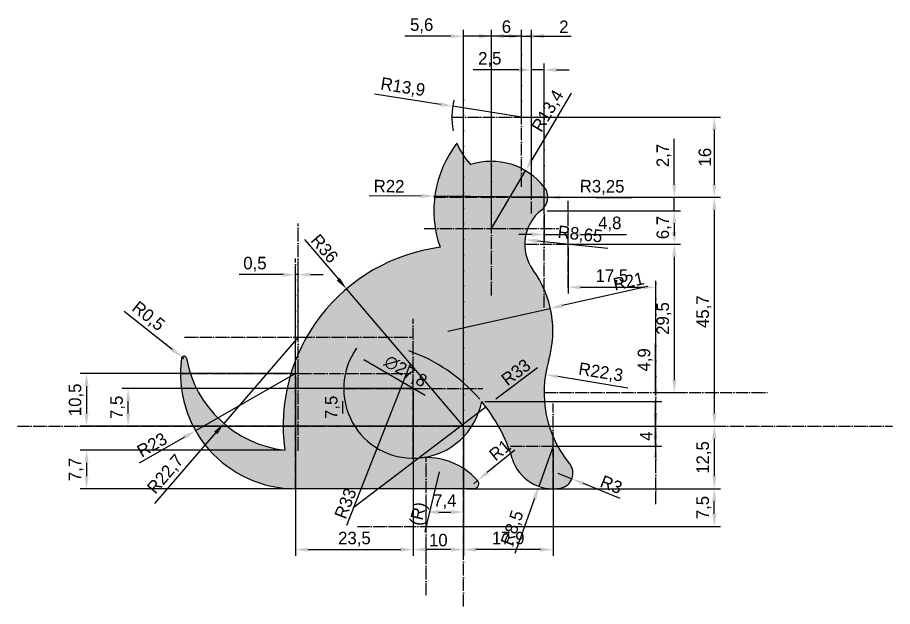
# Model space of a CAD drawing. Header units: millimetres. Extents: x 11 to 186, y 64 to 182.
import ezdxf

# ---------------------------------------------------------------- set-up
doc = ezdxf.new("R2010")
doc.units = ezdxf.units.MM
doc.linetypes.add('ACAD_ISO04W100', pattern=[30, 24, -3, 0, -3])
for name, color, linetype in [('kocicka', 7, 'Continuous'), ('koty', 3, 'Continuous'), ('koty poloměry', 3, 'Continuous'), ('osy', 2, 'Continuous')]:
    doc.layers.add(name, color=color, linetype=linetype)
doc.dimstyles.new('ISO-25', dxfattribs={"dimtxt": 2.5, "dimasz": 2.5, "dimexe": 1.25, "dimexo": 0.625, "dimtad": 1, "dimtxsty": 'Standard', "dimcen": 2.5, "dimadec": 0, "dimazin": 0, "dimtfac": 1, "dimtmove": 0, "dimatfit": 3, "dimfxl": 1, "dimarcsym": 0})

# ---------------------------------------------------------------- blocks, each defined once
blk = doc.blocks.new('*U1')
at = {"layer": 'osy', "color": 0, "linetype": 'ACAD_ISO04W100', "ltscale": 0.1, "transparency": 16777216}
for p, q in [((0, 0.5), (0, 66)), ((-89.03, 0), (-0.5, 0)), ((0.5, 0), (85.69, 0)), ((0, -36), (0, -0.5))]:
    blk.add_line(p, q, dxfattribs=at)
at = {"layer": 'osy', "color": 0, "linetype": 'Continuous', "ltscale": 0.1, "transparency": 16777216}
for p, q in [((-0.5, 0), (0.5, 0)), ((0, -0.5), (0, 0.5))]:
    blk.add_line(p, q, dxfattribs=at)
blk = doc.blocks.new('*U2')
at = {"layer": 'osy', "color": 0, "linetype": 'ACAD_ISO04W100', "ltscale": 0.1, "transparency": 16777216}
for p, q in [((0, 0.5), (0, 13.9)), ((-13.9, 0), (-0.5, 0)), ((0.5, 0), (13.9, 0)), ((0, -13.9), (0, -0.5))]:
    blk.add_line(p, q, dxfattribs=at)
at = {"layer": 'osy', "color": 0, "linetype": 'Continuous', "ltscale": 0.1, "transparency": 16777216}
for p, q in [((-0.5, 0), (0.5, 0)), ((0, -0.5), (0, 0.5))]:
    blk.add_line(p, q, dxfattribs=at)
blk = doc.blocks.new('*U3')
at = {"layer": 'osy', "color": 0, "linetype": 'ACAD_ISO04W100', "ltscale": 0.1, "transparency": 16777216}
for p, q in [((0, 0.5), (0, 13.72)), ((-13.72, 0), (-0.5, 0)), ((0.5, 0), (13.72, 0)), ((0, -13.72), (0, -0.5))]:
    blk.add_line(p, q, dxfattribs=at)
at = {"layer": 'osy', "color": 0, "linetype": 'Continuous', "ltscale": 0.1, "transparency": 16777216}
for p, q in [((-0.5, 0), (0.5, 0)), ((0, -0.5), (0, 0.5))]:
    blk.add_line(p, q, dxfattribs=at)
blk = doc.blocks.new('*U4')
at = {"layer": 'osy', "color": 0, "linetype": 'ACAD_ISO04W100', "ltscale": 0.1, "transparency": 16777216}
for p, q in [((0, 0.5), (0, 22.7)), ((-22.7, 0), (-0.5, 0)), ((0.5, 0), (22.7, 0)), ((0, -22.7), (0, -0.5))]:
    blk.add_line(p, q, dxfattribs=at)
at = {"layer": 'osy', "color": 0, "linetype": 'Continuous', "ltscale": 0.1, "transparency": 16777216}
for p, q in [((-0.5, 0), (0.5, 0)), ((0, -0.5), (0, 0.5))]:
    blk.add_line(p, q, dxfattribs=at)
blk = doc.blocks.new('*U5')
at = {"layer": 'osy', "color": 0, "linetype": 'ACAD_ISO04W100', "ltscale": 0.1, "transparency": 16777216}
for p, q in [((0, 0.5), (0, 23)), ((-23, 0), (-0.5, 0)), ((0.5, 0), (23, 0)), ((0, -23), (0, -0.5))]:
    blk.add_line(p, q, dxfattribs=at)
at = {"layer": 'osy', "color": 0, "linetype": 'Continuous', "ltscale": 0.1, "transparency": 16777216}
for p, q in [((-0.5, 0), (0.5, 0)), ((0, -0.5), (0, 0.5))]:
    blk.add_line(p, q, dxfattribs=at)
blk = doc.blocks.new('*U6')
at = {"layer": 'osy', "color": 0, "linetype": 'ACAD_ISO04W100', "ltscale": 0.1, "transparency": 16777216}
for p, q in [((0, 0.5), (0, 8.65)), ((-8.65, 0), (-0.5, 0)), ((0.5, 0), (8.65, 0)), ((0, -8.65), (0, -0.5))]:
    blk.add_line(p, q, dxfattribs=at)
at = {"layer": 'osy', "color": 0, "linetype": 'Continuous', "ltscale": 0.1, "transparency": 16777216}
for p, q in [((-0.5, 0), (0.5, 0)), ((0, -0.5), (0, 0.5))]:
    blk.add_line(p, q, dxfattribs=at)
blk = doc.blocks.new('*U7')
at = {"layer": 'osy', "color": 0, "linetype": 'ACAD_ISO04W100', "ltscale": 0.1, "transparency": 16777216}
for p, q in [((0, 0.5), (0, 22)), ((-22, 0), (-0.5, 0)), ((0.5, 0), (22, 0)), ((0, -22), (0, -0.5))]:
    blk.add_line(p, q, dxfattribs=at)
at = {"layer": 'osy', "color": 0, "linetype": 'Continuous', "ltscale": 0.1, "transparency": 16777216}
for p, q in [((-0.5, 0), (0.5, 0)), ((0, -0.5), (0, 0.5))]:
    blk.add_line(p, q, dxfattribs=at)
blk = doc.blocks.new('*U8')
at = {"layer": 'osy', "color": 0, "linetype": 'ACAD_ISO04W100', "ltscale": 0.1, "transparency": 16777216}
for p, q in [((0, 0.5), (0, 13.9)), ((-13.9, 0), (-0.5, 0)), ((0.5, 0), (13.9, 0)), ((0, -13.9), (0, -0.5))]:
    blk.add_line(p, q, dxfattribs=at)
at = {"layer": 'osy', "color": 0, "linetype": 'Continuous', "ltscale": 0.1, "transparency": 16777216}
for p, q in [((-0.5, 0), (0.5, 0)), ((0, -0.5), (0, 0.5))]:
    blk.add_line(p, q, dxfattribs=at)
blk = doc.blocks.new('*U9')
at = {"layer": 'osy', "color": 0, "linetype": 'ACAD_ISO04W100', "ltscale": 0.1, "transparency": 16777216}
for p, q in [((0, 0.5), (0, 22.3)), ((-22.3, 0), (-0.5, 0)), ((0.5, 0), (22.3, 0)), ((0, -22.3), (0, -0.5))]:
    blk.add_line(p, q, dxfattribs=at)
at = {"layer": 'osy', "color": 0, "linetype": 'Continuous', "ltscale": 0.1, "transparency": 16777216}
for p, q in [((-0.5, 0), (0.5, 0)), ((0, -0.5), (0, 0.5))]:
    blk.add_line(p, q, dxfattribs=at)
blk = doc.blocks.new('*U10')
at = {"layer": 'osy', "color": 0, "linetype": 'ACAD_ISO04W100', "ltscale": 0.1, "transparency": 16777216}
for p, q in [((0, 0.5), (0, 8.5)), ((-8.5, 0), (-0.5, 0)), ((0.5, 0), (8.5, 0)), ((0, -8.5), (0, -0.5))]:
    blk.add_line(p, q, dxfattribs=at)
at = {"layer": 'osy', "color": 0, "linetype": 'Continuous', "ltscale": 0.1, "transparency": 16777216}
for p, q in [((-0.5, 0), (0.5, 0)), ((0, -0.5), (0, 0.5))]:
    blk.add_line(p, q, dxfattribs=at)
blk = doc.blocks.new('*U11')
at = {"layer": 'osy', "color": 0, "linetype": 'ACAD_ISO04W100', "ltscale": 0.1, "transparency": 16777216}
for p, q in [((0, 0.5), (0, 3.25)), ((-3.25, 0), (-0.5, 0)), ((0.5, 0), (3.25, 0)), ((0, -3.25), (0, -0.5))]:
    blk.add_line(p, q, dxfattribs=at)
at = {"layer": 'osy', "color": 0, "linetype": 'Continuous', "ltscale": 0.1, "transparency": 16777216}
for p, q in [((-0.5, 0), (0.5, 0)), ((0, -0.5), (0, 0.5))]:
    blk.add_line(p, q, dxfattribs=at)
blk = doc.blocks.new('*D12')
at = {"layer": 'Defpoints', "color": 0, "transparency": 16777216}
for p in [(77.99, 114.5), (102.01, 100.5)]:
    blk.add_point(p, dxfattribs=at)
at = {"layer": 'koty poloměry', "color": 0, "lineweight": -2, "transparency": 16777216}
blk.add_line((92.39, 106.11), (80.15, 113.24), dxfattribs=at)
blk.add_arc((90, 107.5), 13.9, 144.608, 272.8248, dxfattribs=at)
at = {"layer": 'koty poloměry', "color": 0, "transparency": 16777216}
blk.add_solid([(80.36, 113.6), (79.94, 112.88), (77.99, 114.5)], dxfattribs=at)
at = {"layer": 'koty poloměry', "color": 0, "transparency": 16777216, "insert": (88.4, 110.84), "char_height": 2.5, "attachment_point": 5, "rotation": 329.7605}
blk.add_mtext('∅27,8', dxfattribs=at)
blk = doc.blocks.new('*D13')
at = {"layer": 'Defpoints', "color": 0, "transparency": 16777216}
for p in [(67, 117.74), (52.18, 100.55)]:
    blk.add_point(p, dxfattribs=at)
at = {"layer": 'koty poloměry', "color": 0, "lineweight": -2, "transparency": 16777216}
for p, q in [((67, 117.74), (52.18, 100.55)), ((38.4, 84.55), (50.55, 98.65))]:
    blk.add_line(p, q, dxfattribs=at)
at = {"layer": 'koty poloměry', "color": 0, "transparency": 16777216}
blk.add_solid([(50.24, 98.92), (50.87, 98.38), (52.18, 100.55)], dxfattribs=at)
at = {"layer": 'koty poloměry', "color": 0, "transparency": 16777216, "insert": (40.63, 90.32), "char_height": 2.5, "attachment_point": 5, "rotation": 49.2517}
blk.add_mtext('R22,7', dxfattribs=at)
blk = doc.blocks.new('*D14')
at = {"layer": 'Defpoints', "color": 0, "transparency": 16777216}
for p in [(66.5, 110.5), (46.53, 99.08)]:
    blk.add_point(p, dxfattribs=at)
at = {"layer": 'koty poloměry', "color": 0, "lineweight": -2, "transparency": 16777216}
for p, q in [((66.5, 110.5), (46.53, 99.08)), ((35.32, 92.67), (44.36, 97.84))]:
    blk.add_line(p, q, dxfattribs=at)
at = {"layer": 'koty poloměry', "color": 0, "transparency": 16777216}
blk.add_solid([(44.16, 98.2), (44.57, 97.48), (46.53, 99.08)], dxfattribs=at)
at = {"layer": 'koty poloměry', "color": 0, "transparency": 16777216, "insert": (37.83, 96.26), "char_height": 2.5, "attachment_point": 5, "rotation": 29.7609}
blk.add_mtext('R23', dxfattribs=at)
blk = doc.blocks.new('*D15')
at = {"layer": 'Defpoints', "color": 0, "transparency": 16777216}
for p in [(95.82, 93.34), (92.6, 80)]:
    blk.add_point(p, dxfattribs=at)
at = {"layer": 'koty poloměry', "color": 0, "lineweight": -2, "transparency": 16777216}
blk.add_line((92.35, 78.96), (95.23, 90.91), dxfattribs=at)
at = {"layer": 'koty poloměry', "color": 0, "transparency": 16777216}
blk.add_solid([(94.83, 91.01), (95.64, 90.81), (95.82, 93.34)], dxfattribs=at)
at = {"layer": 'koty poloměry', "color": 0, "transparency": 16777216, "insert": (91.26, 82.44), "char_height": 2.5, "attachment_point": 5, "rotation": 76.4224}
blk.add_mtext('(R)', dxfattribs=at)
blk = doc.blocks.new('*D17')
at = {"layer": 'Defpoints', "color": 0, "transparency": 16777216}
for p in [(76.66, 127.41), (100, 100)]:
    blk.add_point(p, dxfattribs=at)
at = {"layer": 'koty poloměry', "color": 0, "lineweight": -2, "transparency": 16777216}
for p, q in [((68.29, 137.24), (75.04, 129.31)), ((100, 100), (76.66, 127.41))]:
    blk.add_line(p, q, dxfattribs=at)
at = {"layer": 'koty poloměry', "color": 0, "transparency": 16777216}
blk.add_solid([(75.36, 129.58), (74.72, 129.04), (76.66, 127.41)], dxfattribs=at)
at = {"layer": 'koty poloměry', "color": 0, "transparency": 16777216, "insert": (72.28, 135.45), "char_height": 2.5, "attachment_point": 5, "rotation": 310.415}
blk.add_mtext('R36', dxfattribs=at)
blk = doc.blocks.new('*D18')
at = {"layer": 'Defpoints', "color": 0, "transparency": 16777216}
for p in [(117.9, 96), (115.07, 87.98)]:
    blk.add_point(p, dxfattribs=at)
at = {"layer": 'koty poloměry', "color": 0, "lineweight": -2, "transparency": 16777216}
for p, q in [((117.9, 96), (115.07, 87.98)), ((110.36, 74.63), (114.24, 85.63))]:
    blk.add_line(p, q, dxfattribs=at)
at = {"layer": 'koty poloměry', "color": 0, "transparency": 16777216}
blk.add_solid([(113.85, 85.77), (114.63, 85.49), (115.07, 87.98)], dxfattribs=at)
at = {"layer": 'koty poloměry', "color": 0, "transparency": 16777216, "insert": (109.92, 79.64), "char_height": 2.5, "attachment_point": 5, "rotation": 70.5626}
blk.add_mtext('R8,5', dxfattribs=at)
blk = doc.blocks.new('*D19')
at = {"layer": 'Defpoints', "color": 0, "transparency": 16777216}
for p in [(118.89, 90.59), (121.68, 89.47)]:
    blk.add_point(p, dxfattribs=at)
at = {"layer": 'koty poloměry', "color": 0, "lineweight": -2, "transparency": 16777216}
for p, q in [((118.89, 90.59), (121.68, 89.47)), ((131.34, 85.58), (123.99, 88.54))]:
    blk.add_line(p, q, dxfattribs=at)
at = {"layer": 'koty poloměry', "color": 0, "transparency": 16777216}
blk.add_solid([(124.15, 88.92), (123.84, 88.15), (121.68, 89.47)], dxfattribs=at)
at = {"layer": 'koty poloměry', "color": 0, "transparency": 16777216, "insert": (129.53, 88.33), "char_height": 2.5, "attachment_point": 5, "rotation": 338.0875}
blk.add_mtext('R3', dxfattribs=at)
blk = doc.blocks.new('*D20')
at = {"layer": 'Defpoints', "color": 0, "transparency": 16777216}
for p in [(116.39, 110.28), (138.4, 106.7)]:
    blk.add_point(p, dxfattribs=at)
at = {"layer": 'koty poloměry', "color": 0, "lineweight": -2, "transparency": 16777216}
blk.add_line((132.84, 107.6), (118.86, 109.88), dxfattribs=at)
at = {"layer": 'koty poloměry', "color": 0, "transparency": 16777216}
blk.add_solid([(118.92, 110.29), (118.79, 109.47), (116.39, 110.28)], dxfattribs=at)
at = {"layer": 'koty poloměry', "color": 0, "transparency": 16777216, "insert": (127.42, 110.6), "char_height": 2.5, "attachment_point": 5, "rotation": 350.7682}
blk.add_mtext('R22,3', dxfattribs=at)
blk = doc.blocks.new('*D21')
at = {"layer": 'Defpoints', "color": 0, "transparency": 16777216}
for p in [(94.1, 145.93), (116.1, 145.7)]:
    blk.add_point(p, dxfattribs=at)
at = {"layer": 'koty poloměry', "color": 0, "lineweight": -2, "transparency": 16777216}
for p, q in [((81.19, 146.07), (91.6, 145.96)), ((116.1, 145.7), (94.1, 145.93))]:
    blk.add_line(p, q, dxfattribs=at)
at = {"layer": 'koty poloměry', "color": 0, "transparency": 16777216}
blk.add_solid([(91.61, 146.38), (91.6, 145.54), (94.1, 145.93)], dxfattribs=at)
at = {"layer": 'koty poloměry', "color": 0, "transparency": 16777216, "insert": (85.16, 147.9), "char_height": 2.5, "attachment_point": 5, "rotation": 359.3937}
blk.add_mtext('R22', dxfattribs=at)
blk = doc.blocks.new('*D22')
at = {"layer": 'Defpoints', "color": 0, "transparency": 16777216}
for p in [(97.87, 163.86), (111.6, 161.7)]:
    blk.add_point(p, dxfattribs=at)
at = {"layer": 'koty poloměry', "color": 0, "lineweight": -2, "transparency": 16777216}
for p, q in [((82.23, 166.32), (95.4, 164.25)), ((111.6, 161.7), (97.87, 163.86))]:
    blk.add_line(p, q, dxfattribs=at)
blk.add_arc((111.6, 161.7), 13.9, 165.9176, 191.3291, dxfattribs=at)
at = {"layer": 'koty poloměry', "color": 0, "transparency": 16777216}
blk.add_solid([(95.46, 164.66), (95.33, 163.83), (97.87, 163.86)], dxfattribs=at)
at = {"layer": 'koty poloměry', "color": 0, "transparency": 16777216, "insert": (87.9, 167.53), "char_height": 2.5, "attachment_point": 5, "rotation": 351.0701}
blk.add_mtext('R13,9', dxfattribs=at)
blk = doc.blocks.new('*D24')
at = {"layer": 'Defpoints', "color": 0, "transparency": 16777216}
for p in [(113.6, 145.7), (116.85, 145.67)]:
    blk.add_point(p, dxfattribs=at)
at = {"layer": 'koty poloměry', "color": 0, "lineweight": -2, "transparency": 16777216}
for p, q in [((113.6, 145.7), (116.85, 145.67)), ((133.52, 145.53), (119.35, 145.65))]:
    blk.add_line(p, q, dxfattribs=at)
at = {"layer": 'koty poloměry', "color": 0, "transparency": 16777216}
blk.add_solid([(119.35, 146.07), (119.35, 145.23), (116.85, 145.67)], dxfattribs=at)
at = {"layer": 'koty poloměry', "color": 0, "transparency": 16777216, "insert": (127.7, 147.66), "char_height": 2.5, "attachment_point": 5, "rotation": 359.5172}
blk.add_mtext('R3,25', dxfattribs=at)
blk = doc.blocks.new('*D25')
at = {"layer": 'Defpoints', "color": 0, "transparency": 16777216}
for p in [(112.3, 137.22), (120.9, 136.3)]:
    blk.add_point(p, dxfattribs=at)
at = {"layer": 'koty poloměry', "color": 0, "lineweight": -2, "transparency": 16777216}
blk.add_line((128.87, 135.45), (114.78, 136.96), dxfattribs=at)
at = {"layer": 'koty poloměry', "color": 0, "transparency": 16777216}
blk.add_solid([(114.83, 137.37), (114.74, 136.54), (112.3, 137.22)], dxfattribs=at)
at = {"layer": 'koty poloměry', "color": 0, "transparency": 16777216, "insert": (123.29, 138.14), "char_height": 2.5, "attachment_point": 5, "rotation": 353.8827}
blk.add_mtext('R8,65', dxfattribs=at)
blk = doc.blocks.new('*D29')
at = {"layer": 'Defpoints', "color": 0, "transparency": 16777216}
for p in [(112.41, 151), (105.6, 139.46)]:
    blk.add_point(p, dxfattribs=at)
at = {"layer": 'koty poloměry', "color": 0, "lineweight": -2, "transparency": 16777216}
for p, q in [((121.53, 166.44), (113.68, 153.15)), ((105.6, 139.46), (112.41, 151))]:
    blk.add_line(p, q, dxfattribs=at)
at = {"layer": 'koty poloměry', "color": 0, "transparency": 16777216}
blk.add_solid([(113.32, 153.36), (114.04, 152.94), (112.41, 151)], dxfattribs=at)
at = {"layer": 'koty poloměry', "color": 0, "transparency": 16777216, "insert": (116.98, 162.84), "char_height": 2.5, "attachment_point": 5, "rotation": 59.4434}
blk.add_mtext('R13,4', dxfattribs=at)
blk = doc.blocks.new('*D30')
at = {"layer": 'Defpoints', "color": 0, "transparency": 16777216}
for p in [(117.36, 123.51), (96.87, 118.94)]:
    blk.add_point(p, dxfattribs=at)
at = {"layer": 'koty poloměry', "color": 0, "lineweight": -2, "transparency": 16777216}
for p, q in [((136.83, 127.86), (119.8, 124.06)), ((96.87, 118.94), (117.36, 123.51))]:
    blk.add_line(p, q, dxfattribs=at)
at = {"layer": 'koty poloměry', "color": 0, "transparency": 16777216}
blk.add_solid([(119.71, 124.47), (119.89, 123.65), (117.36, 123.51)], dxfattribs=at)
at = {"layer": 'koty poloměry', "color": 0, "transparency": 16777216, "insert": (132.97, 128.92), "char_height": 2.5, "attachment_point": 5, "rotation": 12.5899}
blk.add_mtext('R21', dxfattribs=at)
blk = doc.blocks.new('*D31')
at = {"layer": 'Defpoints', "color": 0, "transparency": 16777216}
for p in [(43.81, 113.78), (44.2, 113.47)]:
    blk.add_point(p, dxfattribs=at)
at = {"layer": 'koty poloměry', "color": 0, "lineweight": -2, "transparency": 16777216}
for p, q in [((32.29, 122.93), (41.85, 115.34)), ((44.2, 113.47), (43.81, 113.78))]:
    blk.add_line(p, q, dxfattribs=at)
at = {"layer": 'koty poloměry', "color": 0, "transparency": 16777216}
blk.add_solid([(42.11, 115.66), (41.59, 115.01), (43.81, 113.78)], dxfattribs=at)
at = {"layer": 'koty poloměry', "color": 0, "transparency": 16777216, "insert": (37.01, 121.84), "char_height": 2.5, "attachment_point": 5, "rotation": 321.5325}
blk.add_mtext('R0,5', dxfattribs=at)
blk = doc.blocks.new('*D33')
at = {"layer": 'Defpoints', "color": 0, "transparency": 16777216}
for p in [(102.84, 89.13), (102.07, 88.5)]:
    blk.add_point(p, dxfattribs=at)
at = {"layer": 'koty poloměry', "color": 0, "lineweight": -2, "transparency": 16777216}
for p, q in [((110.25, 95.21), (104.77, 90.72)), ((102.07, 88.5), (102.84, 89.13))]:
    blk.add_line(p, q, dxfattribs=at)
at = {"layer": 'koty poloměry', "color": 0, "transparency": 16777216}
blk.add_solid([(104.51, 91.04), (105.04, 90.4), (102.84, 89.13)], dxfattribs=at)
at = {"layer": 'koty poloměry', "color": 0, "transparency": 16777216, "insert": (107.29, 95.21), "char_height": 2.5, "attachment_point": 5, "rotation": 39.3261}
blk.add_mtext('R1', dxfattribs=at)
blk = doc.blocks.new('*U34')
at = {"layer": 'osy', "color": 0, "linetype": 'ACAD_ISO04W100', "ltscale": 0.1, "transparency": 16777216}
for p, q in [((0, 0.5), (0, 13.4)), ((-13.4, 0), (-0.5, 0)), ((0.5, 0), (13.4, 0)), ((0, -13.4), (0, -0.5))]:
    blk.add_line(p, q, dxfattribs=at)
at = {"layer": 'osy', "color": 0, "linetype": 'Continuous', "ltscale": 0.1, "transparency": 16777216}
for p, q in [((-0.5, 0), (0.5, 0)), ((0, -0.5), (0, 0.5))]:
    blk.add_line(p, q, dxfattribs=at)
blk = doc.blocks.new('*D35')
at = {"layer": 'Defpoints', "color": 0, "transparency": 16777216}
for p in [(66.5, 130.24), (67, 117.74), (66.5, 110.5)]:
    blk.add_point(p, dxfattribs=at)
at = {"layer": 'koty', "color": 0, "lineweight": -2, "transparency": 16777216}
for p, q in [((66.5, 111.12), (66.5, 131.49)), ((67, 118.37), (67, 131.49)), ((64, 130.24), (55.25, 130.24)), ((67, 130.24), (66.5, 130.24)), ((69.5, 130.24), (72, 130.24))]:
    blk.add_line(p, q, dxfattribs=at)
at = {"layer": 'koty', "color": 0, "transparency": 16777216}
for points in [[(64, 130.66), (64, 129.82), (66.5, 130.24)], [(69.5, 130.66), (69.5, 129.82), (67, 130.24)]]:
    blk.add_solid(points, dxfattribs=at)
at = {"layer": 'koty', "color": 0, "transparency": 16777216, "insert": (58.38, 132.32), "char_height": 2.5, "attachment_point": 5}
blk.add_mtext('0,5', dxfattribs=at)
blk = doc.blocks.new('*D36')
at = {"layer": 'Defpoints', "color": 0, "transparency": 16777216}
for p in [(66.5, 110.5), (24.76, 100), (100, 100)]:
    blk.add_point(p, dxfattribs=at)
at = {"layer": 'koty', "color": 0, "lineweight": -2, "transparency": 16777216}
for p, q in [((65.88, 110.5), (23.51, 110.5)), ((24.76, 108), (24.76, 102.5)), ((99.38, 100), (23.51, 100))]:
    blk.add_line(p, q, dxfattribs=at)
at = {"layer": 'koty', "color": 0, "transparency": 16777216}
for points in [[(24.34, 108), (25.17, 108), (24.76, 110.5)], [(24.34, 102.5), (25.17, 102.5), (24.76, 100)]]:
    blk.add_solid(points, dxfattribs=at)
at = {"layer": 'koty', "color": 0, "transparency": 16777216, "insert": (22.67, 105.25), "char_height": 2.5, "attachment_point": 5, "rotation": 90}
blk.add_mtext('10,5', dxfattribs=at)
blk = doc.blocks.new('*D37')
at = {"layer": 'Defpoints', "color": 0, "transparency": 16777216}
for p in [(64.32, 95.2), (24.76, 87.5), (66.5, 87.5)]:
    blk.add_point(p, dxfattribs=at)
at = {"layer": 'koty', "color": 0, "lineweight": -2, "transparency": 16777216}
for p, q in [((63.7, 95.2), (23.51, 95.2)), ((24.76, 92.7), (24.76, 90)), ((65.88, 87.5), (23.51, 87.5))]:
    blk.add_line(p, q, dxfattribs=at)
at = {"layer": 'koty', "color": 0, "transparency": 16777216}
for points in [[(24.34, 92.7), (25.17, 92.7), (24.76, 95.2)], [(24.34, 90), (25.17, 90), (24.76, 87.5)]]:
    blk.add_solid(points, dxfattribs=at)
at = {"layer": 'koty', "color": 0, "transparency": 16777216, "insert": (22.67, 91.35), "char_height": 2.5, "attachment_point": 5, "rotation": 90}
blk.add_mtext('7,7', dxfattribs=at)
blk = doc.blocks.new('*D38')
at = {"layer": 'Defpoints', "color": 0, "transparency": 16777216}
for p in [(33.06, 107.5), (90, 107.5), (100, 100)]:
    blk.add_point(p, dxfattribs=at)
at = {"layer": 'koty', "color": 0, "lineweight": -2, "transparency": 16777216}
for p, q in [((89.38, 107.5), (31.81, 107.5)), ((33.06, 102.5), (33.06, 105)), ((99.38, 100), (31.81, 100))]:
    blk.add_line(p, q, dxfattribs=at)
at = {"layer": 'koty', "color": 0, "transparency": 16777216}
for points in [[(32.64, 105), (33.48, 105), (33.06, 107.5)], [(32.64, 102.5), (33.48, 102.5), (33.06, 100)]]:
    blk.add_solid(points, dxfattribs=at)
at = {"layer": 'koty', "color": 0, "transparency": 16777216, "insert": (30.98, 103.75), "char_height": 2.5, "attachment_point": 5, "rotation": 90}
blk.add_mtext('7,5', dxfattribs=at)
blk = doc.blocks.new('*D39')
at = {"layer": 'Defpoints', "color": 0, "transparency": 16777216}
for p in [(66.5, 110.5), (90, 107.5), (90, 75.36)]:
    blk.add_point(p, dxfattribs=at)
at = {"layer": 'koty', "color": 0, "lineweight": -2, "transparency": 16777216}
for p, q in [((66.5, 109.88), (66.5, 74.11)), ((90, 106.88), (90, 74.11)), ((69, 75.36), (87.5, 75.36))]:
    blk.add_line(p, q, dxfattribs=at)
at = {"layer": 'koty', "color": 0, "transparency": 16777216}
for points in [[(69, 75.78), (69, 74.94), (66.5, 75.36)], [(87.5, 75.78), (87.5, 74.94), (90, 75.36)]]:
    blk.add_solid(points, dxfattribs=at)
at = {"layer": 'koty', "color": 0, "transparency": 16777216, "insert": (78.25, 77.44), "char_height": 2.5, "attachment_point": 5}
blk.add_mtext('23,5', dxfattribs=at)
blk = doc.blocks.new('*D40')
at = {"layer": 'Defpoints', "color": 0, "transparency": 16777216}
for p in [(90, 107.5), (100, 100), (90, 75.36)]:
    blk.add_point(p, dxfattribs=at)
at = {"layer": 'koty', "color": 0, "lineweight": -2, "transparency": 16777216}
for p, q in [((90, 106.88), (90, 74.11)), ((100, 99.38), (100, 74.11)), ((97.5, 75.36), (92.5, 75.36))]:
    blk.add_line(p, q, dxfattribs=at)
at = {"layer": 'koty', "color": 0, "transparency": 16777216}
for points in [[(92.5, 75.78), (92.5, 74.94), (90, 75.36)], [(97.5, 75.78), (97.5, 74.94), (100, 75.36)]]:
    blk.add_solid(points, dxfattribs=at)
at = {"layer": 'koty', "color": 0, "transparency": 16777216, "insert": (95, 77.24), "char_height": 2.5, "attachment_point": 5}
blk.add_mtext('10', dxfattribs=at)
blk = doc.blocks.new('*D41')
at = {"layer": 'Defpoints', "color": 0, "transparency": 16777216}
for p in [(100, 100), (100, 82.85), (92.6, 80)]:
    blk.add_point(p, dxfattribs=at)
at = {"layer": 'koty', "color": 0, "lineweight": -2, "transparency": 16777216}
for p, q in [((100, 99.38), (100, 81.6)), ((92.6, 80.62), (92.6, 84.1)), ((95.1, 82.85), (97.5, 82.85))]:
    blk.add_line(p, q, dxfattribs=at)
at = {"layer": 'koty', "color": 0, "transparency": 16777216}
for points in [[(95.1, 83.27), (95.1, 82.44), (92.6, 82.85)], [(97.5, 83.27), (97.5, 82.44), (100, 82.85)]]:
    blk.add_solid(points, dxfattribs=at)
at = {"layer": 'koty', "color": 0, "transparency": 16777216, "insert": (96.3, 84.94), "char_height": 2.5, "attachment_point": 5}
blk.add_mtext('7,4', dxfattribs=at)
blk = doc.blocks.new('*D42')
at = {"layer": 'Defpoints', "color": 0, "transparency": 16777216}
for p in [(100, 100), (117.9, 96), (100, 75.36)]:
    blk.add_point(p, dxfattribs=at)
at = {"layer": 'koty', "color": 0, "lineweight": -2, "transparency": 16777216}
for p, q in [((100, 99.38), (100, 74.11)), ((117.9, 95.38), (117.9, 74.11)), ((115.4, 75.36), (102.5, 75.36))]:
    blk.add_line(p, q, dxfattribs=at)
at = {"layer": 'koty', "color": 0, "transparency": 16777216}
for points in [[(102.5, 75.78), (102.5, 74.94), (100, 75.36)], [(115.4, 75.78), (115.4, 74.94), (117.9, 75.36)]]:
    blk.add_solid(points, dxfattribs=at)
at = {"layer": 'koty', "color": 0, "transparency": 16777216, "insert": (108.95, 77.44), "char_height": 2.5, "attachment_point": 5}
blk.add_mtext('17,9', dxfattribs=at)
blk = doc.blocks.new('*D43')
at = {"layer": 'Defpoints', "color": 0, "transparency": 16777216}
for p in [(102.07, 87.5), (150.1, 87.5), (92.6, 80)]:
    blk.add_point(p, dxfattribs=at)
at = {"layer": 'koty', "color": 0, "lineweight": -2, "transparency": 16777216}
for p, q in [((102.69, 87.5), (151.35, 87.5)), ((150.1, 82.5), (150.1, 85)), ((93.23, 80), (151.35, 80))]:
    blk.add_line(p, q, dxfattribs=at)
at = {"layer": 'koty', "color": 0, "transparency": 16777216}
for points in [[(149.69, 85), (150.52, 85), (150.1, 87.5)], [(149.69, 82.5), (150.52, 82.5), (150.1, 80)]]:
    blk.add_solid(points, dxfattribs=at)
at = {"layer": 'koty', "color": 0, "transparency": 16777216, "insert": (148.02, 83.75), "char_height": 2.5, "attachment_point": 5, "rotation": 90}
blk.add_mtext('7,5', dxfattribs=at)
blk = doc.blocks.new('*D44')
at = {"layer": 'Defpoints', "color": 0, "transparency": 16777216}
for p in [(100, 100), (100, 87.5), (150.1, 87.5)]:
    blk.add_point(p, dxfattribs=at)
at = {"layer": 'koty', "color": 0, "lineweight": -2, "transparency": 16777216}
for p, q in [((100.63, 100), (151.35, 100)), ((150.1, 97.5), (150.1, 90)), ((100.63, 87.5), (151.35, 87.5))]:
    blk.add_line(p, q, dxfattribs=at)
at = {"layer": 'koty', "color": 0, "transparency": 16777216}
for points in [[(149.69, 97.5), (150.52, 97.5), (150.1, 100)], [(149.69, 90), (150.52, 90), (150.1, 87.5)]]:
    blk.add_solid(points, dxfattribs=at)
at = {"layer": 'koty', "color": 0, "transparency": 16777216, "insert": (148.02, 93.75), "char_height": 2.5, "attachment_point": 5, "rotation": 90}
blk.add_mtext('12,5', dxfattribs=at)
blk = doc.blocks.new('*D45')
at = {"layer": 'Defpoints', "color": 0, "transparency": 16777216}
for p in [(100, 100), (138.37, 100), (117.9, 96)]:
    blk.add_point(p, dxfattribs=at)
at = {"layer": 'koty', "color": 0, "lineweight": -2, "transparency": 16777216}
for p, q in [((138.37, 102.5), (138.37, 105)), ((100.63, 100), (139.62, 100)), ((138.37, 96), (138.37, 100)), ((118.53, 96), (139.62, 96)), ((138.37, 93.5), (138.37, 91))]:
    blk.add_line(p, q, dxfattribs=at)
at = {"layer": 'koty', "color": 0, "transparency": 16777216}
for points in [[(137.95, 102.5), (138.79, 102.5), (138.37, 100)], [(137.95, 93.5), (138.79, 93.5), (138.37, 96)]]:
    blk.add_solid(points, dxfattribs=at)
at = {"layer": 'koty', "color": 0, "transparency": 16777216, "insert": (136.49, 98), "char_height": 2.5, "attachment_point": 5, "rotation": 90}
blk.add_mtext('4', dxfattribs=at)
blk = doc.blocks.new('*D51')
at = {"layer": 'Defpoints', "color": 0, "transparency": 16777216}
for p in [(90.26, 114.61), (78.21, 83.89)]:
    blk.add_point(p, dxfattribs=at)
at = {"layer": 'koty', "color": 0, "lineweight": -2, "transparency": 16777216}
blk.add_line((76.76, 80.21), (89.35, 112.28), dxfattribs=at)
blk.add_arc((78.21, 83.89), 33, 40.625, 70.7417, dxfattribs=at)
at = {"layer": 'koty', "color": 0, "transparency": 16777216}
blk.add_solid([(88.96, 112.44), (89.74, 112.13), (90.26, 114.61)], dxfattribs=at)
at = {"layer": 'koty', "color": 0, "transparency": 16777216, "insert": (76.46, 84.58), "char_height": 2.5, "attachment_point": 5, "rotation": 68.5714}
blk.add_mtext('R33', dxfattribs=at)
blk = doc.blocks.new('*D53')
at = {"layer": 'Defpoints', "color": 0, "transparency": 16777216}
for p in [(104.49, 103.85), (78.21, 83.89)]:
    blk.add_point(p, dxfattribs=at)
at = {"layer": 'koty poloměry', "color": 0, "lineweight": -2, "transparency": 16777216}
for p, q in [((114.78, 111.66), (106.48, 105.36)), ((78.21, 83.89), (104.49, 103.85))]:
    blk.add_line(p, q, dxfattribs=at)
at = {"layer": 'koty poloměry', "color": 0, "transparency": 16777216}
blk.add_solid([(106.23, 105.69), (106.73, 105.03), (104.49, 103.85)], dxfattribs=at)
at = {"layer": 'koty poloměry', "color": 0, "transparency": 16777216, "insert": (110.49, 110.76), "char_height": 2.5, "attachment_point": 5, "rotation": 37.2058}
blk.add_mtext('R33', dxfattribs=at)
blk = doc.blocks.new('*D54')
at = {"layer": 'Defpoints', "color": 0, "transparency": 16777216}
for p in [(113.6, 145.7), (100, 100), (150.1, 100)]:
    blk.add_point(p, dxfattribs=at)
at = {"layer": 'koty', "color": 0, "lineweight": -2, "transparency": 16777216}
for p, q in [((114.23, 145.7), (151.35, 145.7)), ((150.1, 143.2), (150.1, 102.5)), ((100.63, 100), (151.35, 100))]:
    blk.add_line(p, q, dxfattribs=at)
at = {"layer": 'koty', "color": 0, "transparency": 16777216}
for points in [[(149.69, 143.2), (150.52, 143.2), (150.1, 145.7)], [(149.69, 102.5), (150.52, 102.5), (150.1, 100)]]:
    blk.add_solid(points, dxfattribs=at)
at = {"layer": 'koty', "color": 0, "transparency": 16777216, "insert": (148.02, 122.85), "char_height": 2.5, "attachment_point": 5, "rotation": 90}
blk.add_mtext('45,7', dxfattribs=at)
blk = doc.blocks.new('*D55')
at = {"layer": 'Defpoints', "color": 0, "transparency": 16777216}
for p in [(103.65, 104.9), (138.37, 104.9), (100, 100)]:
    blk.add_point(p, dxfattribs=at)
at = {"layer": 'koty', "color": 0, "lineweight": -2, "transparency": 16777216}
for p, q in [((138.37, 107.4), (138.37, 116.57)), ((104.28, 104.9), (139.62, 104.9)), ((138.37, 100), (138.37, 104.9)), ((100.63, 100), (139.62, 100)), ((138.37, 97.5), (138.37, 95))]:
    blk.add_line(p, q, dxfattribs=at)
at = {"layer": 'koty', "color": 0, "transparency": 16777216}
for points in [[(137.95, 107.4), (138.79, 107.4), (138.37, 104.9)], [(137.95, 97.5), (138.79, 97.5), (138.37, 100)]]:
    blk.add_solid(points, dxfattribs=at)
at = {"layer": 'koty', "color": 0, "transparency": 16777216, "insert": (136.29, 113.23), "char_height": 2.5, "attachment_point": 5, "rotation": 90}
blk.add_mtext('4,9', dxfattribs=at)
blk = doc.blocks.new('*D56')
at = {"layer": 'Defpoints', "color": 0, "transparency": 16777216}
for p in [(120.9, 136.3), (138.67, 106.7), (142.12, 106.7)]:
    blk.add_point(p, dxfattribs=at)
at = {"layer": 'koty', "color": 0, "lineweight": -2, "transparency": 16777216}
for p, q in [((121.53, 136.3), (143.37, 136.3)), ((142.12, 133.8), (142.12, 109.2)), ((139.29, 106.7), (143.37, 106.7))]:
    blk.add_line(p, q, dxfattribs=at)
at = {"layer": 'koty', "color": 0, "transparency": 16777216}
for points in [[(141.7, 133.8), (142.54, 133.8), (142.12, 136.3)], [(141.7, 109.2), (142.54, 109.2), (142.12, 106.7)]]:
    blk.add_solid(points, dxfattribs=at)
at = {"layer": 'koty', "color": 0, "transparency": 16777216, "insert": (140.04, 121.5), "char_height": 2.5, "attachment_point": 5, "rotation": 90}
blk.add_mtext('29,5', dxfattribs=at)
blk = doc.blocks.new('*D58')
at = {"layer": 'Defpoints', "color": 0, "transparency": 16777216}
for p in [(116.1, 143), (120.9, 136.3), (142.12, 136.3)]:
    blk.add_point(p, dxfattribs=at)
at = {"layer": 'koty', "color": 0, "lineweight": -2, "transparency": 16777216}
for p, q in [((116.73, 143), (143.37, 143)), ((142.12, 140.5), (142.12, 138.8)), ((121.53, 136.3), (143.37, 136.3))]:
    blk.add_line(p, q, dxfattribs=at)
at = {"layer": 'koty', "color": 0, "transparency": 16777216}
for points in [[(141.7, 140.5), (142.54, 140.5), (142.12, 143)], [(141.7, 138.8), (142.54, 138.8), (142.12, 136.3)]]:
    blk.add_solid(points, dxfattribs=at)
at = {"layer": 'koty', "color": 0, "transparency": 16777216, "insert": (140.04, 139.65), "char_height": 2.5, "attachment_point": 5, "rotation": 90}
blk.add_mtext('6,7', dxfattribs=at)
blk = doc.blocks.new('*D59')
at = {"layer": 'Defpoints', "color": 0, "transparency": 16777216}
for p in [(113.6, 145.7), (142.12, 145.7), (116.1, 143)]:
    blk.add_point(p, dxfattribs=at)
at = {"layer": 'koty', "color": 0, "lineweight": -2, "transparency": 16777216}
for p, q in [((142.12, 148.2), (142.12, 157.37)), ((114.23, 145.7), (143.37, 145.7)), ((142.12, 143), (142.12, 145.7)), ((116.73, 143), (143.37, 143)), ((142.12, 140.5), (142.12, 138))]:
    blk.add_line(p, q, dxfattribs=at)
at = {"layer": 'koty', "color": 0, "transparency": 16777216}
for points in [[(141.7, 148.2), (142.54, 148.2), (142.12, 145.7)], [(141.7, 140.5), (142.54, 140.5), (142.12, 143)]]:
    blk.add_solid(points, dxfattribs=at)
at = {"layer": 'koty', "color": 0, "transparency": 16777216, "insert": (140.04, 154.03), "char_height": 2.5, "attachment_point": 5, "rotation": 90}
blk.add_mtext('2,7', dxfattribs=at)
blk = doc.blocks.new('*D60')
at = {"layer": 'Defpoints', "color": 0, "transparency": 16777216}
for p in [(111.6, 161.7), (113.6, 145.7), (150.1, 145.7)]:
    blk.add_point(p, dxfattribs=at)
at = {"layer": 'koty', "color": 0, "lineweight": -2, "transparency": 16777216}
for p, q in [((112.23, 161.7), (151.35, 161.7)), ((150.1, 159.2), (150.1, 148.2)), ((114.23, 145.7), (151.35, 145.7))]:
    blk.add_line(p, q, dxfattribs=at)
at = {"layer": 'koty', "color": 0, "transparency": 16777216}
for points in [[(149.69, 159.2), (150.52, 159.2), (150.1, 161.7)], [(149.69, 148.2), (150.52, 148.2), (150.1, 145.7)]]:
    blk.add_solid(points, dxfattribs=at)
at = {"layer": 'koty', "color": 0, "transparency": 16777216, "insert": (148.23, 153.7), "char_height": 2.5, "attachment_point": 5, "rotation": 90}
blk.add_mtext('16', dxfattribs=at)
blk = doc.blocks.new('*D61')
at = {"layer": 'Defpoints', "color": 0, "transparency": 16777216}
for p in [(120.9, 136.3), (138.4, 127.73), (138.4, 106.7)]:
    blk.add_point(p, dxfattribs=at)
at = {"layer": 'koty', "color": 0, "lineweight": -2, "transparency": 16777216}
for p, q in [((120.9, 135.68), (120.9, 126.48)), ((123.4, 127.73), (135.9, 127.73)), ((138.4, 107.33), (138.4, 128.98))]:
    blk.add_line(p, q, dxfattribs=at)
at = {"layer": 'koty', "color": 0, "transparency": 16777216}
for points in [[(123.4, 128.14), (123.4, 127.31), (120.9, 127.73)], [(135.9, 128.14), (135.9, 127.31), (138.4, 127.73)]]:
    blk.add_solid(points, dxfattribs=at)
at = {"layer": 'koty', "color": 0, "transparency": 16777216, "insert": (129.65, 129.81), "char_height": 2.5, "attachment_point": 5}
blk.add_mtext('17,5', dxfattribs=at)
blk = doc.blocks.new('*D62')
at = {"layer": 'Defpoints', "color": 0, "transparency": 16777216}
for p in [(100, 177.85), (105.6, 139.46), (100, 100)]:
    blk.add_point(p, dxfattribs=at)
at = {"layer": 'koty', "color": 0, "lineweight": -2, "transparency": 16777216}
for p, q in [((100, 100.62), (100, 179.1)), ((105.6, 140.08), (105.6, 179.1)), ((97.5, 177.85), (88.33, 177.85)), ((105.6, 177.85), (100, 177.85)), ((108.1, 177.85), (110.6, 177.85))]:
    blk.add_line(p, q, dxfattribs=at)
at = {"layer": 'koty', "color": 0, "transparency": 16777216}
for points in [[(97.5, 178.27), (97.5, 177.43), (100, 177.85)], [(108.1, 178.27), (108.1, 177.43), (105.6, 177.85)]]:
    blk.add_solid(points, dxfattribs=at)
at = {"layer": 'koty', "color": 0, "transparency": 16777216, "insert": (91.67, 179.93), "char_height": 2.5, "attachment_point": 5}
blk.add_mtext('5,6', dxfattribs=at)
blk = doc.blocks.new('*D63')
at = {"layer": 'Defpoints', "color": 0, "transparency": 16777216}
for p in [(105.6, 177.85), (111.6, 161.7), (105.6, 140.08)]:
    blk.add_point(p, dxfattribs=at)
at = {"layer": 'koty', "color": 0, "lineweight": -2, "transparency": 16777216}
for p, q in [((105.6, 140.71), (105.6, 179.1)), ((111.6, 162.32), (111.6, 179.1)), ((103.1, 177.85), (100.6, 177.85)), ((111.6, 177.85), (105.6, 177.85)), ((114.1, 177.85), (116.6, 177.85))]:
    blk.add_line(p, q, dxfattribs=at)
at = {"layer": 'koty', "color": 0, "transparency": 16777216}
for points in [[(103.1, 178.27), (103.1, 177.43), (105.6, 177.85)], [(114.1, 178.27), (114.1, 177.43), (111.6, 177.85)]]:
    blk.add_solid(points, dxfattribs=at)
at = {"layer": 'koty', "color": 0, "transparency": 16777216, "insert": (108.6, 179.73), "char_height": 2.5, "attachment_point": 5}
blk.add_mtext('6', dxfattribs=at)
blk = doc.blocks.new('*D64')
at = {"layer": 'Defpoints', "color": 0, "transparency": 16777216}
for p in [(113.6, 177.85), (111.6, 161.7), (113.6, 145.7)]:
    blk.add_point(p, dxfattribs=at)
at = {"layer": 'koty', "color": 0, "lineweight": -2, "transparency": 16777216}
for p, q in [((111.6, 162.32), (111.6, 179.1)), ((113.6, 146.32), (113.6, 179.1)), ((109.1, 177.85), (106.6, 177.85)), ((111.6, 177.85), (113.6, 177.85)), ((116.1, 177.85), (121.52, 177.85))]:
    blk.add_line(p, q, dxfattribs=at)
at = {"layer": 'koty', "color": 0, "transparency": 16777216}
for points in [[(109.1, 178.27), (109.1, 177.43), (111.6, 177.85)], [(116.1, 178.27), (116.1, 177.43), (113.6, 177.85)]]:
    blk.add_solid(points, dxfattribs=at)
at = {"layer": 'koty', "color": 0, "transparency": 16777216, "insert": (120.06, 179.73), "char_height": 2.5, "attachment_point": 5}
blk.add_mtext('2', dxfattribs=at)
blk = doc.blocks.new('*D65')
at = {"layer": 'Defpoints', "color": 0, "transparency": 16777216}
for p in [(113.6, 171.11), (113.6, 145.7), (116.1, 143)]:
    blk.add_point(p, dxfattribs=at)
at = {"layer": 'koty', "color": 0, "lineweight": -2, "transparency": 16777216}
for p, q in [((113.6, 146.32), (113.6, 172.36)), ((116.1, 143.62), (116.1, 172.36)), ((111.1, 171.11), (101.93, 171.11)), ((116.1, 171.11), (113.6, 171.11)), ((118.6, 171.11), (121.1, 171.11))]:
    blk.add_line(p, q, dxfattribs=at)
at = {"layer": 'koty', "color": 0, "transparency": 16777216}
for points in [[(111.1, 171.53), (111.1, 170.7), (113.6, 171.11)], [(118.6, 171.53), (118.6, 170.7), (116.1, 171.11)]]:
    blk.add_solid(points, dxfattribs=at)
at = {"layer": 'koty', "color": 0, "transparency": 16777216, "insert": (105.27, 173.2), "char_height": 2.5, "attachment_point": 5}
blk.add_mtext('2,5', dxfattribs=at)
blk = doc.blocks.new('*D66')
at = {"layer": 'Defpoints', "color": 0, "transparency": 16777216}
for p in [(116.1, 143), (120.9, 138.27), (120.9, 136.3)]:
    blk.add_point(p, dxfattribs=at)
at = {"layer": 'koty', "color": 0, "lineweight": -2, "transparency": 16777216}
for p, q in [((116.1, 142.38), (116.1, 137.02)), ((113.6, 138.27), (111.1, 138.27)), ((116.1, 138.27), (120.9, 138.27)), ((120.9, 136.93), (120.9, 139.52)), ((123.4, 138.27), (132.57, 138.27))]:
    blk.add_line(p, q, dxfattribs=at)
at = {"layer": 'koty', "color": 0, "transparency": 16777216}
for points in [[(113.6, 138.69), (113.6, 137.85), (116.1, 138.27)], [(123.4, 138.69), (123.4, 137.85), (120.9, 138.27)]]:
    blk.add_solid(points, dxfattribs=at)
at = {"layer": 'koty', "color": 0, "transparency": 16777216, "insert": (129.23, 140.35), "char_height": 2.5, "attachment_point": 5}
blk.add_mtext('4,8', dxfattribs=at)
blk = doc.blocks.new('*D67')
at = {"layer": 'Defpoints', "color": 0, "transparency": 16777216}
for p in [(75.92, 107.5), (90, 107.5), (100, 100)]:
    blk.add_point(p, dxfattribs=at)
at = {"layer": 'koty', "color": 0, "lineweight": -2, "transparency": 16777216}
for p, q in [((89.38, 107.5), (74.67, 107.5)), ((75.92, 102.5), (75.92, 105)), ((99.38, 100), (74.67, 100))]:
    blk.add_line(p, q, dxfattribs=at)
at = {"layer": 'koty', "color": 0, "transparency": 16777216}
for points in [[(75.5, 105), (76.34, 105), (75.92, 107.5)], [(75.5, 102.5), (76.34, 102.5), (75.92, 100)]]:
    blk.add_solid(points, dxfattribs=at)
at = {"layer": 'koty', "color": 0, "transparency": 16777216, "insert": (73.84, 103.75), "char_height": 2.5, "attachment_point": 5, "rotation": 90}
blk.add_mtext('7,5', dxfattribs=at)

msp = doc.modelspace()

# ---------------------------------------------------------------- hatches: boundary and pattern name
at = {"layer": 'kocicka', "true_color": 0x000000}
h = msp.add_hatch(color=18, dxfattribs=at)
h.dxf.hatch_style = 1
h.paths.add_polyline_path([(113.888, 131.235, -0.4040833), (115.594, 143.132, 0.4149273), (116.163, 147.701, 0.3155336), (101.454, 152.199, -0.0922355), (98.716, 156.483, 0.2548146), (95.347, 135.698, 0.4154094), (64.321, 95.201, -0.3278638), (44.688, 113.562, 0.8525859), (43.701, 113.536, 0.4535418), (66.5, 87.5), (102.067, 87.5, 0.6489154), (102.811, 89.168, 0.237682), (91.308, 93.662, 0.333714), (103.655, 104.9, -0.0988269), (109.77, 93.52, 0.3809965), (119.433, 87.639, 0.5724713), (121.205, 92.5, -0.249174), (117.009, 113.002, 0.232067)])

# ---------------------------------------------------------------- linework, layer by layer
at = {"layer": 'kocicka'}
msp.add_line((102.067, 87.5), (66.24, 87.5), dxfattribs=at)
for centre, radius, start, end in [((116.1, 143), 22, 142.20223, 199.38455), ((111.6, 161.7), 13.9, 202.04309, 223.12227), ((105.6, 139.456), 13.4, 37.97234, 108.02129), ((113.6, 145.7), 3.252, 307.83276, 37.97234), ((120.9, 136.3), 8.65, 127.83276, 215.844), ((100, 100), 36, 97.42604, 187.65988), ((96.865, 118.938), 21, 343.58323, 35.844), ((44.197, 113.47), 0.5, 10.61312, 172.41489), ((66.5, 110.5), 23, 172.41489, 270), ((67, 117.743), 22.7, 190.61312, 263.22289), ((138.4, 106.7), 22.3, 163.58323, 219.55), ((90, 107.5), 13.9, 275.401, 349.2193), ((78.206, 83.892), 33, 16.96374, 39.5399), ((92.6, 80), 13.723, 41.92063, 95.401), ((117.9, 96), 8.5, 196.96374, 280.3904), ((118.892, 90.59), 3, 280.3904, 39.55), ((102.067, 88.5), 1, 270, 41.92063), ((100, 100), 36, 200.315, 200.31751)]:
    msp.add_arc(centre, radius, start, end, dxfattribs=at)

# ---------------------------------------------------------------- block references
at = {"layer": 'osy', "linetype": 'ACAD_ISO04W100', "ltscale": 0.1}
for name, p in [('*U8', (111.6, 161.7)), ('*U1', (100, 100)), ('*U7', (116.1, 145.7)), ('*U34', (105.6, 139.456)), ('*U11', (113.6, 145.7)), ('*U6', (120.9, 136.3)), ('*U4', (67, 117.743)), ('*U5', (66.5, 110.5)), ('*U9', (138.4, 106.7)), ('*U2', (90, 107.5)), ('*U10', (117.9, 96)), ('*U3', (92.6, 80))]:
    msp.add_blockref(name, p, dxfattribs=at)

# ---------------------------------------------------------------- dimensions: what is measured, and where the dimension line sits
at = {"layer": 'koty'}
for base, p1, p2, picture, middle in [((100, 177.851), (105.6, 139.456), (100, 100), '*D62', (91.667, 179.934)), ((105.6, 177.851), (111.6, 161.7), (105.6, 140.081), '*D63', (108.6, 179.726)), ((113.6, 177.851), (111.6, 161.7), (113.6, 145.7), '*D64', (120.058, 179.726)), ((113.6, 171.112), (116.1, 143), (113.6, 145.7), '*D65', (105.267, 173.195)), ((120.9, 138.268), (116.1, 143), (120.9, 136.3), '*D66', (129.233, 140.352)), ((138.4, 127.727), (120.9, 136.3), (138.4, 106.7), '*D61', (129.65, 129.81)), ((66.5, 130.241), (67, 117.743), (66.5, 110.5), '*D35', (58.375, 132.324)), ((90, 75.361), (66.5, 110.5), (90, 107.5), '*D39', (78.25, 77.444)), ((90, 75.361), (100, 100), (90, 107.5), '*D40', (95, 77.236)), ((100, 82.855), (92.6, 80), (100, 100), '*D41', (96.3, 84.938)), ((100, 75.361), (117.9, 96), (100, 100), '*D42', (108.95, 77.444))]:
    dim = msp.add_linear_dim(base=base, p1=p1, p2=p2, dimstyle='ISO-25', dxfattribs=at)
    dim.commit()
    dim.dimension.update_dxf_attribs({"geometry": picture, "text_midpoint": middle})
for base, p1, p2, picture, middle in [((150.105, 145.7), (111.6, 161.7), (113.6, 145.7), '*D60', (148.23, 153.7)), ((142.119, 145.7), (116.1, 143), (113.6, 145.7), '*D59', (140.035, 154.033)), ((150.105, 100), (113.6, 145.7), (100, 100), '*D54', (148.021, 122.85)), ((142.119, 136.3), (116.1, 143), (120.9, 136.3), '*D58', (140.035, 139.65)), ((138.369, 104.9), (100, 100), (103.655, 104.9), '*D55', (136.285, 113.233)), ((24.757, 100), (66.5, 110.5), (100, 100), '*D36', (22.674, 105.25)), ((75.919, 107.5), (100, 100), (90, 107.5), '*D67', (73.836, 103.75)), ((138.369, 100), (117.9, 96), (100, 100), '*D45', (136.494, 98)), ((150.105, 87.5), (100, 100), (100, 87.5), '*D44', (148.021, 93.75)), ((24.757, 87.5), (64.321, 95.201), (66.5, 87.5), '*D37', (22.674, 91.351)), ((150.105, 87.5), (92.6, 80), (102.067, 87.5), '*D43', (148.021, 83.75))]:
    dim = msp.add_linear_dim(base=base, p1=p1, p2=p2, angle=90, dimstyle='ISO-25', dxfattribs=at)
    dim.commit()
    dim.dimension.update_dxf_attribs({"geometry": picture, "text_midpoint": middle})
dim = msp.add_linear_dim(base=(142.119, 106.701), p1=(120.9, 136.3), p2=(138.669, 106.701), angle=90, text='29,5', dimstyle='ISO-25', dxfattribs=at)
dim.commit()
dim.dimension.update_dxf_attribs({"geometry": '*D56', "text_midpoint": (140.035, 121.5)})
dim = msp.add_radius_dim(center=(78.206, 83.892), mpoint=(90.262, 114.611), dimstyle='ISO-25', dxfattribs=at)
dim.commit()
dim.dimension.update_dxf_attribs({"geometry": '*D51', "text_midpoint": (78.206, 83.892), "dimtype": 164})
dim = msp.add_linear_dim(base=(33.059, 107.5), p1=(100, 100), p2=(90, 107.5), angle=90, dimstyle='ISO-25', dxfattribs=at)
dim.commit()
dim.dimension.update_dxf_attribs({"geometry": '*D38', "text_midpoint": (33.059, 103.75), "dimtype": 160})
at = {"layer": 'koty poloměry'}
for center, mpoint, picture, middle in [((111.6, 161.7), (97.868, 163.858), '*D22', (87.901, 167.533)), ((116.1, 145.7), (94.101, 145.933), '*D21', (85.163, 147.902)), ((113.6, 145.7), (116.85, 145.673), '*D24', (127.7, 147.665)), ((100, 100), (76.66, 127.409), '*D17', (72.28, 135.445)), ((78.206, 83.892), (104.489, 103.846), '*D53', (110.49, 110.756)), ((66.5, 110.5), (46.534, 99.083), '*D14', (37.826, 96.264)), ((102.067, 88.5), (102.84, 89.134), '*D33', (107.292, 95.205)), ((117.9, 96), (115.071, 87.984), '*D18', (109.918, 79.641)), ((118.892, 90.59), (121.675, 89.471), '*D19', (129.526, 88.333))]:
    dim = msp.add_radius_dim(center=center, mpoint=mpoint, dimstyle='ISO-25', dxfattribs=at)
    dim.commit()
    dim.dimension.update_dxf_attribs({"geometry": picture, "text_midpoint": middle})
for center, mpoint, picture, middle in [((105.6, 139.456), (112.412, 150.995), '*D29', (118.777, 161.776)), ((120.9, 136.3), (112.298, 137.222), '*D25', (123.069, 136.068)), ((96.865, 118.938), (117.36, 123.515), '*D30', (133.378, 127.092)), ((44.197, 113.47), (43.805, 113.781), '*D31', (35.717, 120.207)), ((67, 117.743), (52.183, 100.546), '*D13', (42.205, 88.965)), ((138.4, 106.7), (116.389, 110.278), '*D20', (127.082, 108.54))]:
    dim = msp.add_radius_dim(center=center, mpoint=mpoint, dimstyle='ISO-25', dxfattribs=at)
    dim.commit()
    dim.dimension.update_dxf_attribs({"geometry": picture, "text_midpoint": middle, "dimtype": 164})
dim = msp.add_diameter_dim_2p(p1=(102.009, 100.5), p2=(77.991, 114.5), dimstyle='ISO-25', dxfattribs=at)
dim.commit()
dim.dimension.update_dxf_attribs({"geometry": '*D12', "text_midpoint": (87.351, 109.044), "dimtype": 163})
dim = msp.add_radius_dim(center=(92.6, 80), mpoint=(95.822, 93.339), text='(R)', dimstyle='ISO-25', dxfattribs=at)
dim.commit()
dim.dimension.update_dxf_attribs({"geometry": '*D15', "text_midpoint": (93.083, 81.999), "dimtype": 164})

doc.saveas('drawing.dxf')
